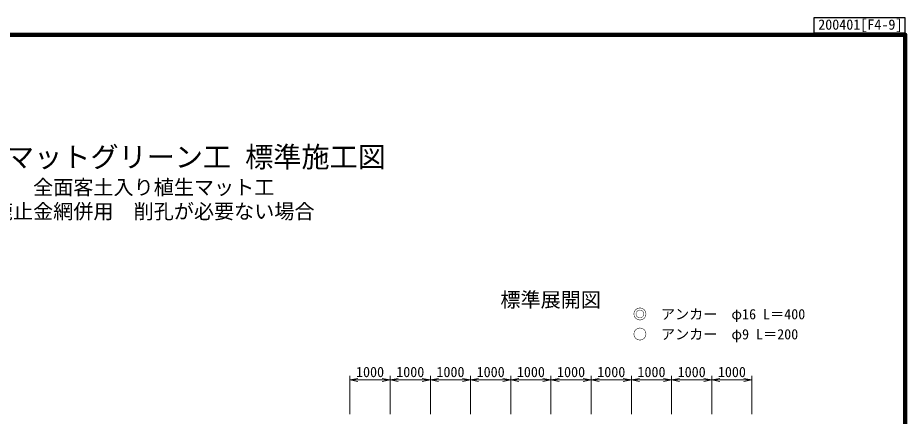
# Model space of a CAD drawing. Units: millimetres, scale not verified. Extents: x 690 to 40690, y 684 to 28809.
# Drawn here: x 18615 to 40690, y 18889 to 28809 of the extents above; entities that cross this region are included whole.
import ezdxf
from ezdxf.enums import TextEntityAlignment as Align

# ---------------------------------------------------------------- set-up
doc = ezdxf.new("R2010")
doc.units = ezdxf.units.MM
doc.header["$LTSCALE"] = 100
for name, color, linetype, lineweight in [('C-DOC', 3, 'Continuous', 25), ('C-STR-DIM', 1, 'Continuous', 13), ('C-TTL', 2, 'Continuous', 140)]:
    doc.layers.add(name, color=color, linetype=linetype, lineweight=lineweight)
doc.layers.add('C-STR-TXT', color=7, linetype='Continuous')
doc.layers.add('C-TTL-TXT', color=3, linetype='Continuous')
doc.styles.add('ＭＳ ゴシック', font='')
doc.styles.get('ＭＳ ゴシック').set_extended_font_data('MS Gothic')

msp = doc.modelspace()

# ---------------------------------------------------------------- linework, layer by layer
at = {"layer": 'C-DOC'}
for p, q in [((40690.4, 28809.1), (38415.4, 28809.1)), ((38415.4, 28809.1), (38415.4, 28434.1)), ((40690.4, 28434.1), (40690.4, 28809.1)), ((38415.4, 28434.1), (40690.4, 28434.1))]:
    msp.add_line(p, q, dxfattribs=at)
at = {"layer": 'C-STR-DIM'}
for p, q in [((26878.1, 18938.7), (26878.1, 19891.5)), ((27878.1, 18938.7), (27878.1, 19891.5)), ((27878.1, 18938.7), (27878.1, 19891.5)), ((28878.1, 18938.7), (28878.1, 19891.5)), ((28878.1, 18938.7), (28878.1, 19891.5)), ((29878.1, 18938.7), (29878.1, 19891.5)), ((29878.1, 18938.7), (29878.1, 19891.5)), ((30878.1, 18938.7), (30878.1, 19891.5)), ((30878.1, 18938.7), (30878.1, 19891.5)), ((31878.1, 18938.7), (31878.1, 19891.5)), ((31878.1, 18938.7), (31878.1, 19891.5)), ((32878.1, 18938.7), (32878.1, 19891.5)), ((32878.1, 18938.7), (32878.1, 19891.5)), ((33878.1, 18938.7), (33878.1, 19891.5)), ((33878.1, 18938.7), (33878.1, 19891.5)), ((34878.1, 18938.7), (34878.1, 19891.5)), ((34878.1, 18938.7), (34878.1, 19891.5)), ((35878.1, 18938.7), (35878.1, 19891.5)), ((35878.1, 18938.7), (35878.1, 19891.5)), ((36878.1, 18938.7), (36878.1, 19891.5)), ((26878.1, 19791.5), (27878.1, 19791.5)), ((27878.1, 19791.5), (28878.1, 19791.5)), ((28878.1, 19791.5), (29878.1, 19791.5)), ((29878.1, 19791.5), (30878.1, 19791.5)), ((30878.1, 19791.5), (31878.1, 19791.5)), ((31878.1, 19791.5), (32878.1, 19791.5)), ((32878.1, 19791.5), (33878.1, 19791.5)), ((33878.1, 19791.5), (34878.1, 19791.5)), ((34878.1, 19791.5), (35878.1, 19791.5)), ((35878.1, 19791.5), (36878.1, 19791.5))]:
    msp.add_line(p, q, dxfattribs=at)
for points in [[(27078.1, 19824.8), (26878.1, 19791.5), (27078.1, 19758.2)], [(27678.1, 19758.2), (27878.1, 19791.5), (27678.1, 19824.8)], [(28078.1, 19824.8), (27878.1, 19791.5), (28078.1, 19758.2)], [(28678.1, 19758.2), (28878.1, 19791.5), (28678.1, 19824.8)], [(29078.1, 19824.8), (28878.1, 19791.5), (29078.1, 19758.2)], [(29678.1, 19758.2), (29878.1, 19791.5), (29678.1, 19824.8)], [(30078.1, 19824.8), (29878.1, 19791.5), (30078.1, 19758.2)], [(30678.1, 19758.2), (30878.1, 19791.5), (30678.1, 19824.8)], [(31078.1, 19824.8), (30878.1, 19791.5), (31078.1, 19758.2)], [(31678.1, 19758.2), (31878.1, 19791.5), (31678.1, 19824.8)], [(32078.1, 19824.8), (31878.1, 19791.5), (32078.1, 19758.2)], [(32678.1, 19758.2), (32878.1, 19791.5), (32678.1, 19824.8)], [(33078.1, 19824.8), (32878.1, 19791.5), (33078.1, 19758.2)], [(33678.1, 19758.2), (33878.1, 19791.5), (33678.1, 19824.8)], [(34078.1, 19824.8), (33878.1, 19791.5), (34078.1, 19758.2)], [(34678.1, 19758.2), (34878.1, 19791.5), (34678.1, 19824.8)], [(35078.1, 19824.8), (34878.1, 19791.5), (35078.1, 19758.2)], [(35678.1, 19758.2), (35878.1, 19791.5), (35678.1, 19824.8)], [(36078.1, 19824.8), (35878.1, 19791.5), (36078.1, 19758.2)], [(36678.1, 19758.2), (36878.1, 19791.5), (36678.1, 19824.8)]]:
    msp.add_lwpolyline(points, dxfattribs=at)
at = {"layer": 'C-TTL'}
msp.add_lwpolyline([(690.4, 684.1), (40690.4, 684.1), (40690.4, 28384.1), (690.4, 28384.1)], close=True, dxfattribs=at)

# ---------------------------------------------------------------- texts
at = {"layer": 'C-DOC', "style": 'ＭＳ ゴシック'}
msp.add_text('200401[F4-9]', height=256.6, dxfattribs=at).set_placement((38525.5, 28434.1), align=Align.BOTTOM_LEFT)
at = {"layer": 'C-STR-DIM', "color": 7, "style": 'ＭＳ ゴシック'}
for p in [(27378.1, 19991.5), (28378.1, 19991.5), (29378.1, 19991.5), (30378.1, 19991.5), (31378.1, 19991.5), (32378.1, 19991.5), (33378.1, 19991.5), (34378.1, 19991.5), (35378.1, 19991.5), (36378.1, 19991.5)]:
    msp.add_text('1000', height=256.6, dxfattribs=at).set_placement(p, align=Align.MIDDLE_CENTER)
at = {"layer": 'C-STR-TXT', "style": 'ＭＳ ゴシック'}
for s, p in [('◎\u3000アンカー\u3000φ16 L＝400', (33915.8, 21225.3)), ('○\u3000アンカー\u3000φ9 L＝200', (33915.8, 20725.3))]:
    msp.add_text(s, height=256.6, dxfattribs=at).set_placement(p, align=Align.BOTTOM_LEFT)
at = {"layer": 'C-TTL-TXT', "style": 'ＭＳ ゴシック'}
for s, height, p in [('ダイヤマットグリーン工 標準施工図', 513.2, (21996.9, 25599.9)), ('全面客土入り植生マット工', 366.6, (21996.9, 24771.8)), ('鹿止金網併用\u3000削孔が必要ない場合', 366.6, (21996.9, 24171.8))]:
    msp.add_text(s, height=height, dxfattribs=at).set_placement(p, align=Align.TOP_CENTER)
at = {"layer": 'C-TTL-TXT', "color": 7, "style": 'ＭＳ ゴシック'}
msp.add_text('標準展開図', height=366.6, dxfattribs=at).set_placement((30620.9, 21496.1), align=Align.BOTTOM_LEFT)

doc.saveas('drawing.dxf')
